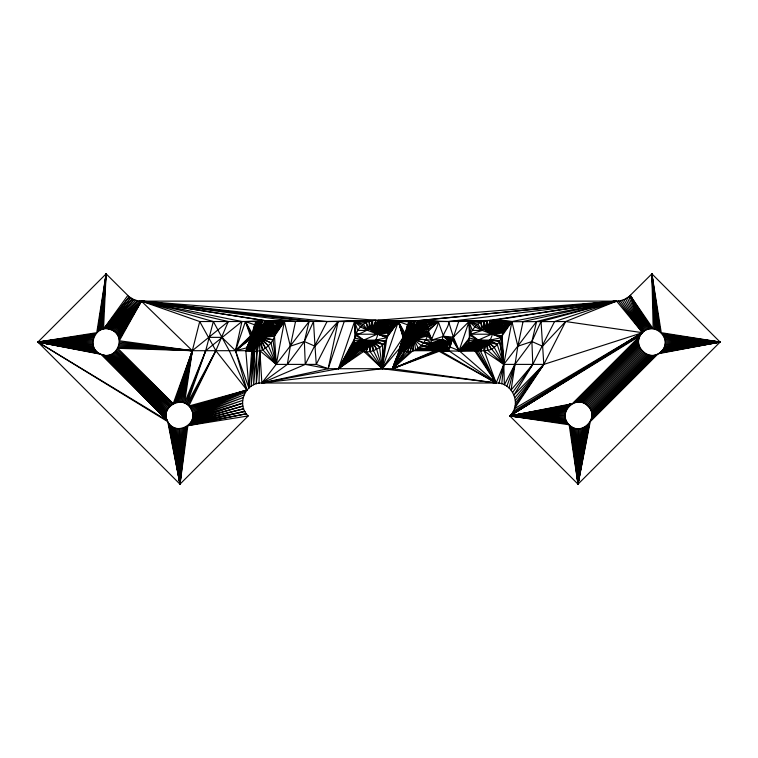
<?xml version="1.0" encoding="UTF-8"?>
<svg xmlns="http://www.w3.org/2000/svg" width="758" height="758" viewBox="0 0 758 758"><rect width="100%" height="100%" fill="white"/><g stroke="black" fill="none" stroke-linecap="round" stroke-linejoin="round"><path stroke-width="1.14" d="M578.543 428.668L578.013 484.154L509.793 415.934C522.044 404.838 512.654 382.184 496.149 382.998L382.316 368.71L261.851 382.998C245.346 382.184 235.956 404.838 248.207 415.934L179.987 484.154L37.9 342.066L106.12 273.846L129.163 296.757L134.014 299.666L137.634 300.765L378.128 320.463C391.365 320.805 404.876 322.889 417.98 320.596L620.366 300.765L623.986 299.666L628.837 296.757L651.88 273.846L720.1 342.066L578.013 484.154L569.163 424.783C556.505 413.252 576.393 393.364 587.924 406.023C600.582 417.554 580.694 437.442 569.163 424.783L509.793 415.934L642.5 332.686C654.031 320.028 673.919 339.916 661.26 351.447C649.729 364.105 629.841 344.217 642.5 332.686L630.239 295.478L629.102 297.543L630.239 295.478L653.178 328.858L651.88 273.846L661.26 332.686L720.1 342.066L658.134 353.768L590.245 421.656L578.013 484.154L570.13 425.655M511.641 413.783L642.5 332.686L616.595 301.134L483.794 321.354L438.266 321.534C438.437 329.209 424.319 344.539 435.101 350.67C452.545 350.821 470.529 351.92 487.839 350.404C502.004 347.894 511.906 319.251 490.483 320.378L448.575 321.534L417.98 320.596L378.128 320.463L373.628 327.655C367.431 328.726 362.76 333.804 356.08 334.212C348.358 348.614 365.233 356.364 376.574 349.04C388.2 345.089 395.288 321.212 378.128 320.463L375.087 327.759L377.749 334.212C376.925 339.584 372.557 346.235 366.322 344.805C364.172 344.445 363.309 342.019 363.717 340.096L356.08 334.212L354.526 321.534L269.573 321.401L141.405 301.134L111.199 329.806C95.698 322.529 84.934 348.509 101.041 354.318C116.543 361.604 127.306 335.614 111.199 329.806L139.51 301.04L109.967 329.37L137.634 300.765L108.707 329.057L134.014 299.666L107.418 328.858L132.309 298.851L106.12 328.801L130.679 297.885L104.822 328.858L129.163 296.757L103.533 329.057L106.12 273.846L96.74 332.686L37.9 342.066L167.755 421.656C175.117 437.11 199.923 423.855 191.158 409.149C183.796 393.686 158.991 406.942 167.755 421.656L179.987 484.154L187.87 425.655L246.359 413.783L188.837 424.783L244.834 411.386L190.485 422.774L243.688 408.789L191.158 421.656L242.93 406.061L191.708 420.482L242.579 403.237L192.466 417.99L242.655 400.404L192.655 416.701L243.138 397.599L192.722 415.403L244.029 394.909L192.655 414.105L246.937 390.048L235.511 350.698L241.916 321.534L141.405 301.134L112.373 330.365M168.428 422.774L179.987 484.154L180.755 428.602M114.534 331.815L141.405 301.134L616.595 301.134L541.032 321.534L531.889 341.536L514.881 364.399L504.392 384.846L503.786 364.399L501.426 337.67L492.245 334.212L487.328 327.702L487.043 320.625L469.022 321.534L470.576 334.212L478.213 340.096C477.711 342.228 478.933 344.786 481.311 344.899C488.124 345.942 491.762 338.21 492.672 332.677L491.26 328.299L497.883 321.743L565.667 321.534L616.595 301.134L375.987 320.378L354.526 321.534L355.635 335.529L363.717 340.096L366.322 344.795L363.849 351.39L382.316 368.71L382.657 344.312L375.466 340.096L354.564 340.37L338.485 368.71L261.851 382.998L259.331 341.422C273.24 332.061 254.527 323.287 250.491 336.116C247.695 344.767 261.197 344.189 263.187 337.5L274.491 336.135L284.383 321.534L265.044 320.596L141.405 301.134L113.492 331.038M501.749 383.823L503.786 364.399L501.588 337.282L492.245 334.212L486.551 327.835L487.043 320.625L458.704 321.534L453.407 337.13C452.441 340.986 448.291 344.179 444.283 342.986L440.948 351.219L448.793 350.698L450.062 346.993L449.352 342.351L443.563 336.277L438.266 321.534L427.18 325.495L417.108 333.823C417.829 340.702 404.98 347.107 403.038 338.665C401.911 331.502 415.649 324.936 417.108 333.823L402.128 350.291L392.635 368.71L328.167 368.71L305.275 364.399L261.851 382.998L309.065 321.534L141.405 301.134L115.5 332.686M116.372 333.653L141.405 301.134L327.039 321.534L375.987 320.378L373.628 327.655L375.087 327.759L380.08 320.719L398.357 321.534L404.071 334.629L412.854 321.496L407.567 324.784L398.357 321.534L387.641 335.813L377.749 334.212L369.108 329.209L369.298 321.354L372.548 320.625L372.832 327.702L377.749 334.212L387.092 337.282L398.357 321.534L415.384 320.824L412.324 329.474L403.114 339.233L392.635 368.71L496.149 382.998L503.786 364.399L511.915 321.534L616.595 301.134L554.572 321.534L532.808 364.399L513.971 394.909L543.808 364.399L565.667 321.534L642.5 332.686L628.837 296.757M498.972 383.207L503.786 364.399L536.598 321.534L616.595 301.134L448.575 321.534C450.28 326.821 437.878 338.257 444.283 342.986L439.157 351.305L392.635 368.71L410.817 342.152L416.123 337.49L428.45 331.038L438.266 321.534L423.874 322.084L404.943 341.981L382.316 368.71L369.857 351.219L370.008 344.71L363.717 340.096L354.934 338.03L338.485 368.71L363.849 351.39L367.933 344.975L363.717 340.096L354.545 342.55L338.485 368.71L361.831 351.058L366.815 344.899L363.849 351.39M536.598 321.534L531.889 341.536L532.808 364.399L511.063 390.048L517.847 346.216L511.915 321.534L503.075 331.644L492.245 334.212L489.583 327.759L494.576 320.719L511.915 321.534L502.137 335.813L492.245 334.212L482.24 330.412L477.853 324.291L469.022 321.534L470.131 335.529L478.213 340.096L483.471 344.909L484.353 351.219L496.149 382.998L459.111 350.698L452.829 338.57L453.407 337.13L469.022 321.534L480.733 322.576L483.604 329.209L488.124 327.655L492.624 320.463L511.915 321.534L502.895 332.98L492.245 334.212L470.576 334.212L482.24 330.412L483.604 329.209L483.794 321.354C472.622 323.685 462.172 343.791 474.555 350.518L496.149 382.998L261.851 382.998L287.348 364.399L304.356 341.536L313.499 321.534L141.405 301.134L117.149 334.695M259.028 383.207L259.928 350.727C271.212 347.998 282.753 328.678 269.573 321.401L250.547 340.304L245.829 350.698L248.899 387.992L235.511 350.698L221.942 337.367L213.339 321.534L141.405 301.134L117.822 335.813M403.038 338.665L412.324 329.474L419.041 320.634C443.686 325.845 414.039 364.086 399.75 347.818L403.038 338.665L410.94 329.588L415.384 320.824L408.676 321.534L404.971 333.283L398.357 321.534L388.39 332.98L377.749 334.212L372.055 327.835L372.548 320.625L344.208 321.534L328.167 368.71L316.276 364.399L315.006 346.216L304.356 341.536L290.314 346.216L284.383 321.534L275.476 329.512L264.087 334.941L257.151 342.408L254.584 351.617L253.608 384.846L257.881 342.152L263.793 336.116L275.362 332.648L284.383 321.534L267.782 320.861L260.828 329.645L266.105 320.634L295.525 321.534L290.314 346.216L287.348 364.399M479.956 344.492L476.327 351.068L496.149 382.998L448.793 350.698L445.751 349.921L445.941 343.251L442.691 339.489L431.946 340.096L415.09 338.997L427.957 334.344L431.946 340.096L443.563 336.277L453.407 337.13L459.111 350.698L473.759 350.168L479.587 344.284L478.213 340.096L469.429 338.03L459.111 350.698L450.062 346.993L448.243 342.853L442.691 339.489L431.245 342.805L423.855 342.853L414.266 339.868L412.864 350.727L392.635 368.71L400.309 348.623L405.956 342.464L425.162 323.041L438.266 321.534C427.493 332.203 410.514 335.955 404.62 351.286L409.339 342.588L417.099 334.373L427.18 325.495C411.717 336.817 397.334 349.22 392.635 368.71L436.968 351.144L443.657 342.663L439.157 351.305L496.149 382.998L480.61 351.494L482.429 344.975L478.213 340.096L469.06 340.37L459.111 350.698L452.147 339.802L443.563 336.277L450.441 341.65L450.062 346.993L445.751 349.921L442.644 350.963L444.775 343.137L440.948 351.219L496.149 382.998L478.345 351.39L480.818 344.795L478.213 340.096L469.041 342.55L459.111 350.698L473.03 349.76L479.587 344.284L474.555 350.518L479.956 344.492L478.213 340.096L503.075 329.152L511.915 321.534L494.576 320.719L490.208 327.892L492.672 332.677L503.075 329.152M252.007 341.981L270.928 322.084L263.339 331.284L246.814 347.846L251.561 341.65L262.514 330.403L269.573 321.401L250.832 340.806L246.814 347.846L252.007 341.981L272.226 323.041L284.383 321.534C271.373 328.508 256.555 336.325 251.684 351.286L256.403 342.588L264.087 334.941L275.514 331.038L284.383 321.534L273.458 324.339L246.814 347.846L251.173 341.252L270.928 322.084L284.383 321.534L275.021 334.344L263.793 336.116L257.151 342.408L256.251 383.823L259.928 350.727L254.584 351.617L245.829 350.698L192.333 350.698L117.822 348.32L173.203 403.701L192.333 350.698L199.705 321.534L259.918 321.496L265.044 320.596L260.136 329.531L250.329 339.783L246.814 347.846L235.511 350.698L245.421 321.534L262.448 320.824L260.136 329.531L250.178 339.233L235.511 350.698L256.64 329.976L262.448 320.824L255.74 321.534L252.026 333.302L245.421 321.534L254.631 324.784L259.918 321.496L253.418 331.871L262.448 320.824L259.388 329.493L250.178 339.233L246.814 347.846L248.548 349.883L251.684 351.286L248.899 387.992L253.087 351.532L256.403 342.588L264.154 334.373L275.258 328.081L284.383 321.534L276.253 364.399L316.276 364.399L338.134 321.534L375.987 320.378L372.832 327.702M579.842 428.602L578.013 484.154L589.572 422.774M169.205 423.817L179.987 484.154L182.043 428.412M401.494 349.855L426.394 324.339C411.85 336.381 398.405 350.224 392.635 368.71L435.101 350.67L443.657 342.663L435.992 350.954L392.635 368.71C401.986 347.818 417.961 331.72 438.266 321.534L426.394 324.339L399.75 347.818L403.029 338.068L410.94 329.588L403.228 336.789L398.357 321.534L388.579 331.644L377.749 334.212L370.539 328.347L369.298 321.354L354.526 321.534L338.485 368.71L354.858 344.568L363.717 340.096L368.975 344.909L369.857 351.219L370.226 344.644L363.717 340.096L354.659 343.582L338.485 368.71L360.059 350.518L365.46 344.492L363.717 340.096L388.579 329.152L398.357 321.534L403.427 336.116L409.585 329.948L415.384 320.824L378.128 320.463M480.733 322.576L482.24 330.412L474.944 326.906L469.022 321.534L472.272 330.412L482.24 330.412L476.365 325.485L469.022 321.534L459.111 350.698L469.155 343.582L478.213 340.096L484.722 344.644L484.353 351.219L503.786 364.399L543.808 364.399L642.5 332.686L627.321 297.885M581.13 428.412L578.013 484.154L571.172 426.432M170.076 424.783L179.987 484.154L183.303 428.099M102.273 329.37L106.12 273.846L97.706 331.805M388.579 329.152L378.176 332.677L377.835 329.294L375.087 327.759L378.176 332.677L377.749 334.212L356.08 334.212C358.164 328.148 363.129 323.211 369.298 321.354L369.819 328.735L377.749 334.212L388.646 330.374L398.357 321.534L403.095 337.443L399.75 347.818L425.162 323.041L400.309 348.623M483.604 329.209L492.245 334.212L503.141 330.374L511.915 321.534L502.137 325.845L492.833 331.341L491.686 328.584L497.883 321.743L492.34 329.294L499.238 322.52L511.915 321.534L502.895 327.996L492.672 332.677L492.046 328.915L488.124 327.655L490.483 320.378L487.328 327.702M582.39 428.099L578.013 484.154L572.29 427.105M171.043 425.655L179.987 484.154L184.535 427.654M444.245 350.528L445.941 343.251L442.587 340.607L432.373 348.765L421.287 345.639L414.266 339.868L415.526 349.609L433.576 349.874L442.71 341.394L445.325 343.222L444.245 350.528L448.793 350.698L447.732 348.765L448.243 342.853M101.041 329.806L106.12 273.846L98.748 331.038M355.407 346.198L363.651 341.242L355.777 346.927L338.485 368.71L364.238 343.431L363.717 340.096L382.657 344.312L374.897 341.091L363.717 340.096L364.769 344.037L338.485 368.71L355.407 346.198L363.717 340.096L365.091 344.284L338.485 368.71L355.104 345.411L363.717 340.096L371.411 344.189L373.343 350.404L382.316 368.71L384.998 341.308L375.466 340.096L386.931 337.67L382.316 368.71L366.114 351.494L367.933 344.975M254.584 351.617L251.135 386.248L253.087 351.532L257.151 342.408M583.622 427.654L578.013 484.154L573.465 427.654M172.085 426.432L179.987 484.154L185.71 427.105M410.94 329.588L403.095 337.443L382.316 368.71L385.197 340.996L375.466 340.096M99.867 330.365L106.12 273.846M173.203 427.105L179.987 484.154L186.828 426.432M584.797 427.105L578.013 484.154L574.697 428.099M585.915 426.432L578.013 484.154L575.957 428.412M118.381 336.988L141.405 301.134L228.3 321.534L192.333 350.698L184.535 403.142L205.712 350.698L213.339 321.534M452.147 339.802L450.062 346.993L451.351 340.825L443.563 336.277L452.829 338.57M586.957 425.655L578.013 484.154L577.245 428.602M587.924 424.783L578.013 484.154L588.795 423.817M183.303 402.706L192.333 350.698L141.405 301.134L118.817 338.21M182.043 402.394L192.333 350.698L119.319 340.768L141.405 301.134L295.525 321.534M445.751 349.921L447.106 343.156L442.691 339.489L431.094 344.018L423.855 342.853L415.09 338.997M406.07 332.118L409.604 323.173L408.676 321.534L411.48 322.074L406.07 332.118L407.567 324.784M254.631 324.784L253.125 332.137L251.135 334.638L245.421 321.534L250.491 336.116L262.448 320.824L258.004 329.616L250.102 338.665L235.511 350.698L256.64 329.976L250.159 337.443L235.511 350.698L250.093 338.068L258.004 329.616L250.159 337.443M257.256 351.39L259.331 341.422L262.59 349.609L276.253 364.399L274.491 336.135L263.793 336.116M428.194 328.081C410.391 336.116 405.464 355.606 392.635 368.71L410.192 351.39L412.267 341.422L416.123 337.49L428.298 332.648L431.946 340.096L427.427 336.135L415.28 338.75L425.901 339.688L431.245 342.805M450.062 346.993L451.351 340.825M369.857 351.219L371.411 344.189M485.906 344.189L484.353 351.219L484.504 344.71L478.213 340.096L459.111 350.698L472.357 349.305L478.98 343.753L478.213 340.096L489.962 340.096L499.693 340.996L503.786 364.399L487.839 350.404L485.906 344.189L478.213 340.096L459.111 350.698L471.741 348.794L478.535 343.071L472.357 349.305L478.734 343.431L478.213 340.096L489.393 341.091L497.153 344.312L503.786 364.399L487.205 343.421L478.213 340.096L469.903 346.198L459.111 350.698L471.192 348.225L478.26 342.228L471.741 348.794L478.374 342.663M180.755 402.195L192.333 350.698L119.385 342.066M309.065 321.534L304.356 341.536L305.275 364.399L327.039 321.534M509.101 387.992L514.881 364.399L506.865 386.248M179.457 402.138L192.333 350.698L119.319 343.365M370.539 328.347L372.548 320.625L371.287 328.043L377.749 334.212L373.628 327.655M485.044 328.347L483.794 321.354L484.315 328.735L492.245 334.212L485.044 328.347L487.043 320.625L485.783 328.043L492.245 334.212L488.124 327.655M178.158 402.195L192.333 350.698L119.129 344.653M176.87 402.394L192.333 350.698L118.817 345.913M410.192 351.39L413.669 340.399L412.864 350.727L435.101 350.67L443.477 342.521M175.61 402.706L192.333 350.698L118.381 347.145M360.059 350.518L365.091 344.284L358.534 349.76L364.484 343.753L363.717 340.096L373.514 342.749L376.574 349.04L382.316 368.71L398.357 321.534L381.833 321.146L376.271 328.072L378.176 332.677L388.39 327.996L398.357 321.534L383.387 321.743L376.764 328.299L378.176 332.677L398.357 321.534L384.742 322.52L377.835 329.294L383.387 321.743L377.19 328.584L378.337 331.341L387.641 325.845L398.357 321.534L385.907 323.458L378.062 329.73L384.742 322.52M174.378 403.142L192.333 350.698M442.644 350.963L445.325 343.222M392.635 368.71L407.52 351.617L410.817 342.152M241.916 321.534L205.712 350.698L186.828 404.374L215.859 350.698L228.3 321.534M501.426 337.67L489.962 340.096L497.153 344.312L478.213 340.096L483.026 344.947L480.61 351.494L483.471 344.909L484.722 344.644M185.71 403.701L205.712 350.698M404.943 341.981L416.275 331.255L423.874 322.084L404.497 341.65L399.75 347.818L403.265 339.783L420.728 320.861L438.266 321.534C424.272 327.816 410.827 337.168 403.322 350.869M570.196 403.891L569.163 406.023L570.168 403.881L569.163 406.023L509.793 415.934L641.628 333.653M502.137 335.813L503.786 364.399L494.064 347.126L488.019 342.749L478.213 340.096L481.311 344.899L478.345 351.39L483.026 344.947M407.52 351.617L412.267 341.422M403.114 339.233L413.072 329.512L419.041 320.634L438.266 321.534L422.509 321.401L404.109 341.252L399.75 347.818L403.483 340.304L422.348 321.335M570.224 403.91L569.163 406.023L570.281 403.938M650.582 328.858L630.239 295.478L629.178 297.581L630.239 295.478L651.88 328.801M187.87 405.142L215.859 350.698L199.705 321.534L141.405 301.134L119.129 339.48M376.271 328.072L380.08 320.719L375.712 327.892L378.176 332.677M499.238 322.52L492.558 329.73L500.403 323.458L511.915 321.534L492.672 332.677L490.767 328.072L494.576 320.719M648.033 329.37L630.239 295.478L629.121 297.553L630.239 295.478L649.293 329.057M629.112 297.553L630.239 295.478L646.801 329.806M439.157 351.305L443.847 342.787M247.364 348.642L263.86 332.298L263.339 331.284L245.829 350.698L250.386 350.888C257.189 337.272 269.829 326.148 284.383 321.534M365.46 344.492L361.831 351.058L365.868 344.663L363.717 340.096L372.709 343.412L376.574 349.04M399.75 347.818L403.768 340.806L422.509 321.401L415.45 330.384L404.109 341.252M412.324 329.474L417.98 320.596M250.386 350.888L255.654 342.701L264.154 334.373L275.476 329.512M260.136 329.531L266.105 320.634M515.07 406.061L543.808 364.399L541.032 321.534M388.077 326.897L378.289 331.985L376.764 328.299L381.833 321.146M502.582 326.897L492.785 331.985L491.26 328.299L496.329 321.146L490.767 328.072M512.692 392.369L532.808 364.399M103.533 329.057L127.761 295.478M515.421 403.237L543.808 364.399L514.862 397.599M406.402 331.824L415.384 320.824L408.249 330.554L404.071 334.629L409.585 329.948L403.228 336.789M374.897 341.091L374.244 341.972L379.569 347.126L382.316 368.71M250.491 336.116L262.448 320.824M402.128 350.291L407.832 342.73L417.108 333.823M260.828 329.645L267.65 320.833M377.702 329.095L383.387 321.743L377.55 328.915M492.198 329.095L497.883 321.743L492.046 328.915M274.841 326.745L264.116 333.302L245.829 350.698L248.548 349.883L254.224 342.701L273.458 324.339M515.345 400.404L543.808 364.399L514.312 408.789L642.5 332.686L625.691 298.851M403.265 339.783L413.764 329.616L420.728 320.861M406.942 331.388L415.384 320.824M338.485 368.71L356.696 348.225L363.764 342.228L338.485 368.71L356.203 347.6L363.651 341.242M247.942 349.324L253.598 342.616L264.021 332.79L274.244 325.495M400.887 349.296L406.534 342.616L416.966 332.781M413.072 329.512L420.595 320.833M251.173 341.252L269.573 321.401M248.548 349.883L264.163 333.833L275.258 328.081M251.135 334.638L255.313 330.573M263.86 332.298L272.226 323.041L253.02 342.464M410.087 342.408L417.033 334.932L427.777 326.745M565.667 321.534L542.538 346.216L531.889 341.536L517.847 346.216L523.058 321.534L616.595 301.134L419.041 320.634M108.707 329.057L135.796 300.301M447.732 348.765L447.106 343.156L442.615 340.086L431.198 346.188L421.287 345.639L431.842 347.998L442.587 340.607L433.576 349.874L418.198 348.055L414.266 339.868M478.98 343.753L473.03 349.76L479.264 344.037L478.213 340.096L480.373 344.663L476.327 351.068L481.311 344.899M573.465 403.142L639.619 336.988M574.697 402.706L639.183 338.21M575.957 402.394L638.871 339.48M577.245 402.195L638.681 340.768M578.543 402.138L638.615 342.066M579.842 402.195L638.681 343.365M581.13 402.394L638.871 344.653M582.39 402.706L639.183 345.913M583.622 403.142L639.619 347.145M584.797 403.701L640.178 348.32M585.915 404.374L640.851 349.438M586.957 405.151L641.628 350.48M587.924 406.023L642.5 351.447M588.795 406.989L643.466 352.318M589.572 408.031L644.508 353.095M590.245 409.149L645.626 353.768M590.795 410.324L646.801 354.318M591.24 411.547L648.033 354.763M591.553 412.816L649.293 355.076M591.742 414.105L650.582 355.265M591.808 415.403L651.88 355.331M591.742 416.701L653.178 355.265M591.553 417.99L654.467 355.076M591.24 419.25L655.727 354.763M590.795 420.482L656.959 354.318M250.102 338.665L259.388 329.493M442.909 341.83L434.296 350.31L415.526 349.609L435.101 350.67L443.316 342.37L434.296 350.31L442.71 341.394L445.941 343.251L442.625 341.034L433.576 349.874L442.663 341.223M250.329 339.783L269.412 321.335M403.483 340.304L414.389 329.796M250.547 340.304L261.453 329.825M250.832 340.806L262.012 330.081M403.768 340.806L414.948 330.052M404.497 341.65L415.896 330.782M251.561 341.65L262.96 330.81M443.032 342.019L434.296 350.31L443.165 342.209M413.764 329.616L422.509 321.401M405.426 342.246L416.587 331.805M356.696 348.225L363.688 341.754L356.203 347.6M471.192 348.225L478.184 341.754L470.699 347.6L459.111 350.698L470.273 346.927L478.156 341.242L469.903 346.198M363.878 342.663L357.245 348.794L364.039 343.071L357.861 349.305L364.484 343.753M378.337 331.341L386.419 323.988L398.357 321.534L386.874 324.566L378.337 331.341L376.764 328.299M492.833 331.341L500.915 323.988L511.915 321.534L501.37 324.566L492.833 331.341L491.26 328.299M442.587 340.607L432.932 349.362L418.198 348.055L432.373 348.765M378.223 330.213L385.907 323.458L378.308 330.753L386.419 323.988M492.719 330.213L500.403 323.458L492.804 330.753L500.915 323.988M257.881 342.152L263.187 337.5L272.965 339.679L276.253 364.399L259.928 350.727M470.699 347.6L478.156 341.242M431.842 347.998L442.615 340.086L431.094 344.018M378.289 331.985L387.641 325.845M492.785 331.985L502.137 325.845M640.851 334.695L509.793 415.934L568.292 423.817M513.166 411.386L642.5 332.686L623.986 299.666M416.729 336.116L428.45 331.038L431.946 340.096M192.466 412.816L246.937 390.048L229.267 350.698L221.942 337.367L208.914 337.367M192.655 414.105L245.308 392.369M192.153 411.547L246.937 390.048L215.859 350.698L188.837 406.023L246.937 390.048L191.708 410.324M191.158 409.149L246.937 390.048L189.708 406.989M190.485 408.031L246.937 390.048M192.153 419.25L242.579 403.237M416.123 337.49L427.957 334.344M189.708 423.817L244.834 411.386M261.851 382.998L328.167 368.71L338.134 321.534L315.006 346.216L313.499 321.534M264.087 334.941L275.362 332.648M370.008 344.71L368.975 344.909L366.114 351.494L368.53 344.947L363.717 340.096L366.815 344.899M571.172 404.374L509.793 415.934L640.178 335.813L572.29 403.701L509.793 415.934L567.515 422.774M659.252 353.095L720.1 342.066L662.132 333.653M570.13 405.142L509.793 415.934L566.842 421.656M660.294 352.318L720.1 342.066L662.909 334.695M187.87 425.655L248.207 415.934M661.26 351.447L720.1 342.066L663.582 335.813M616.595 301.134L492.624 320.463L489.583 327.759L492.672 332.677M568.292 406.989L509.793 415.934L566.283 420.482M117.149 349.438L173.203 403.701L115.5 351.447L170.076 406.023L103.533 355.076L167.205 420.482L37.9 342.066L95.868 333.653M662.132 350.48L720.1 342.066L664.131 336.988M567.515 408.031L509.793 415.934L565.847 419.25M102.273 354.763L167.205 420.482L101.041 354.318L37.9 342.066L95.091 334.695M662.909 349.438L720.1 342.066L664.577 338.21M566.842 409.149L509.793 415.934L565.534 417.99M245.829 350.698L249.192 350.319L254.896 342.73L255.654 342.701M99.867 353.768L37.9 342.066L94.418 335.813M663.582 348.32L720.1 342.066L664.889 339.48M566.283 410.324L509.793 415.934L565.345 416.701M98.748 353.095L37.9 342.066L93.869 336.988M664.131 347.145L720.1 342.066L665.079 340.768M565.847 411.547L509.793 415.934L565.279 415.403M97.706 352.318L37.9 342.066L93.423 338.21M664.577 345.913L720.1 342.066L665.145 342.066M565.534 412.816L509.793 415.934L565.345 414.105M96.74 351.447L37.9 342.066L93.111 339.48M664.889 344.653L720.1 342.066L665.079 343.365M95.868 350.48L37.9 342.066L92.921 340.768M95.091 349.438L37.9 342.066L92.855 342.066M94.418 348.32L37.9 342.066L92.921 343.365M407.16 342.701L407.832 342.73M93.869 347.145L37.9 342.066L93.111 344.653M37.9 342.066L93.423 345.913M272.965 339.679L262.353 338.75L270.919 342.853L276.253 364.399L260.733 340.399L262.59 349.609M369.108 329.209L366.237 322.576L354.526 321.534L354.934 338.03M489.962 340.096L499.494 341.308L503.786 364.399M421.287 345.639L431.454 347.136L442.615 340.086L431.075 345.146L423.855 342.853L431.198 346.188M493.837 382.468L496.149 382.998M386.931 337.67L367.744 330.412L360.448 326.906L354.526 321.534L357.776 330.412L367.744 330.412L366.237 322.576M442.691 339.489L449.352 342.351M270.919 342.853L262.211 338.93L268.351 345.639L276.253 364.399M443.563 336.277L450.906 341.261M373.514 342.749L379.569 347.126M104.822 355.265L170.076 406.023L114.534 352.318M166.76 419.25L103.533 355.076L169.205 406.989M106.12 355.331L170.076 406.023L113.492 353.095M107.418 355.265L170.076 406.023L112.373 353.768M166.447 417.99L103.533 355.076L168.428 408.031M268.351 345.639L261.33 339.868L265.253 348.055M108.707 355.076L170.076 406.023L111.199 354.318M166.258 416.701L103.533 355.076L167.755 409.149M109.967 354.763L170.076 406.023M166.192 415.403L103.533 355.076L167.205 410.324M166.258 414.105L103.533 355.076L166.76 411.547M103.533 355.076L166.447 412.816M172.085 404.374L115.5 351.447L171.043 405.142M116.372 350.48L173.203 403.701M488.739 341.972L494.064 347.126M618.49 301.04L642.5 332.686L622.204 300.301M620.366 300.765L642.5 332.686M488.019 342.749L491.07 349.04M643.466 331.805L630.239 295.478L645.626 330.365M630.239 295.478L644.508 331.038M448.575 321.534L453.407 337.13M660.294 331.815L651.88 273.846L654.467 329.057M659.252 331.038L651.88 273.846L655.727 329.37M658.134 330.365L651.88 273.846L656.959 329.806M174.378 427.654L179.987 484.154L179.457 428.668M487.205 343.421L487.839 350.404M372.709 343.412L373.343 350.404M175.61 428.099L179.987 484.154L178.158 428.602M176.87 428.412L179.987 484.154M469.022 321.534L469.429 338.03M256.668 323.173L253.125 332.137L258.544 322.074L255.74 321.534L256.668 323.173M363.357 324.291L354.526 321.534L361.869 325.485L367.744 330.412L363.357 324.291"/></g></svg>
